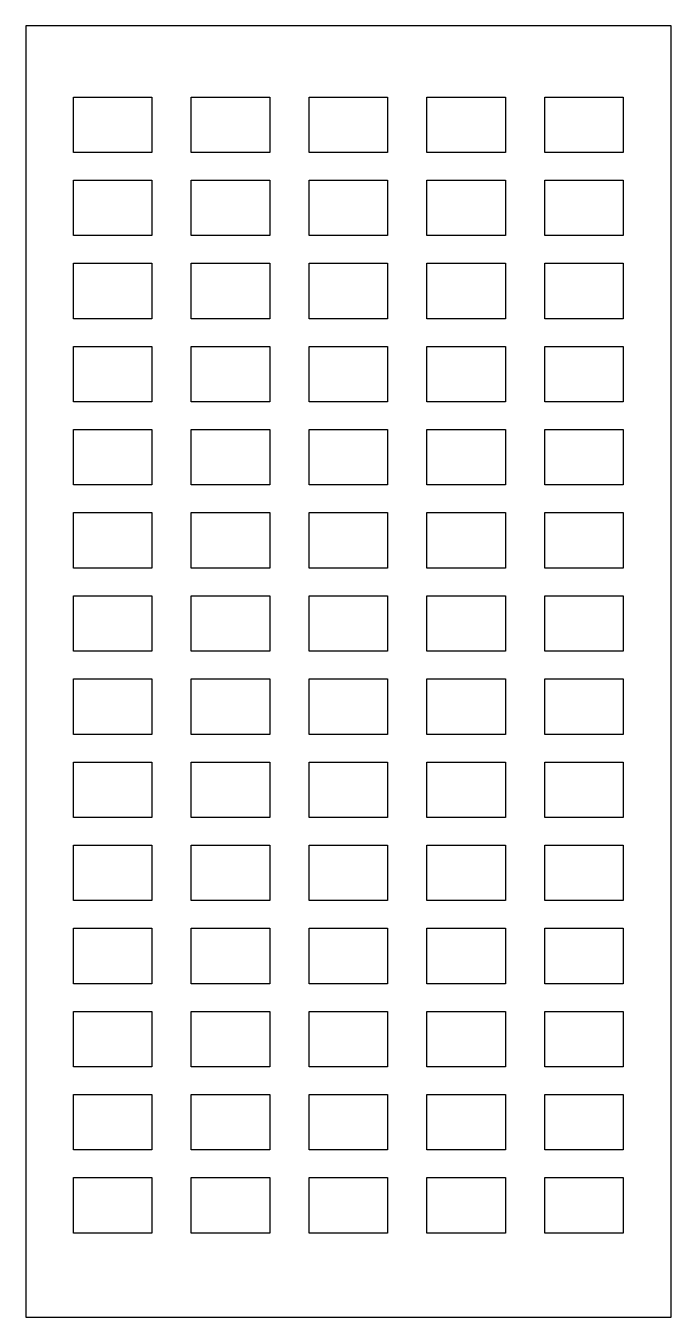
# Model space of a CAD drawing. Header units: millimetres. Extents: x 282 to 1482, y 1549 to 3949.
import ezdxf

# ---------------------------------------------------------------- set-up
doc = ezdxf.new("R2010")
doc.units = ezdxf.units.MM

msp = doc.modelspace()

# ---------------------------------------------------------------- linework, layer by layer
for points in [[(282.4, 1548.9), (1482.4, 1548.9), (1482.4, 3948.9), (282.4, 3948.9)], [(370.8, 3816.5), (516.9, 3816.5), (516.9, 3713.5), (370.8, 3713.5)], [(589.9, 3816.5), (736, 3816.5), (736, 3713.5), (589.9, 3713.5)], [(809.1, 3816.5), (955.2, 3816.5), (955.2, 3713.5), (809.1, 3713.5)], [(1028.2, 3816.5), (1174.3, 3816.5), (1174.3, 3713.5), (1028.2, 3713.5)], [(1247.3, 3816.5), (1393.4, 3816.5), (1393.4, 3713.5), (1247.3, 3713.5)], [(370.8, 3662), (516.9, 3662), (516.9, 3559), (370.8, 3559)], [(589.9, 3662), (736, 3662), (736, 3559), (589.9, 3559)], [(809.1, 3662), (955.2, 3662), (955.2, 3559), (809.1, 3559)], [(1028.2, 3662), (1174.3, 3662), (1174.3, 3559), (1028.2, 3559)], [(1247.3, 3662), (1393.4, 3662), (1393.4, 3559), (1247.3, 3559)], [(370.8, 3507.6), (516.9, 3507.6), (516.9, 3404.6), (370.8, 3404.6)], [(589.9, 3507.6), (736, 3507.6), (736, 3404.6), (589.9, 3404.6)], [(809.1, 3507.6), (955.2, 3507.6), (955.2, 3404.6), (809.1, 3404.6)], [(1028.2, 3507.6), (1174.3, 3507.6), (1174.3, 3404.6), (1028.2, 3404.6)], [(1247.3, 3507.6), (1393.4, 3507.6), (1393.4, 3404.6), (1247.3, 3404.6)], [(370.8, 3353.1), (516.9, 3353.1), (516.9, 3250.1), (370.8, 3250.1)], [(589.9, 3353.1), (736, 3353.1), (736, 3250.1), (589.9, 3250.1)], [(809.1, 3353.1), (955.2, 3353.1), (955.2, 3250.1), (809.1, 3250.1)], [(1028.2, 3353.1), (1174.3, 3353.1), (1174.3, 3250.1), (1028.2, 3250.1)], [(1247.3, 3353.1), (1393.4, 3353.1), (1393.4, 3250.1), (1247.3, 3250.1)], [(370.8, 3198.6), (516.9, 3198.6), (516.9, 3095.6), (370.8, 3095.6)], [(589.9, 3198.6), (736, 3198.6), (736, 3095.6), (589.9, 3095.6)], [(809.1, 3198.6), (955.2, 3198.6), (955.2, 3095.6), (809.1, 3095.6)], [(1028.2, 3198.6), (1174.3, 3198.6), (1174.3, 3095.6), (1028.2, 3095.6)], [(1247.3, 3198.6), (1393.4, 3198.6), (1393.4, 3095.6), (1247.3, 3095.6)], [(370.8, 3044.1), (516.9, 3044.1), (516.9, 2941.1), (370.8, 2941.1)], [(589.9, 3044.1), (736, 3044.1), (736, 2941.1), (589.9, 2941.1)], [(809.1, 3044.1), (955.2, 3044.1), (955.2, 2941.1), (809.1, 2941.1)], [(1028.2, 3044.1), (1174.3, 3044.1), (1174.3, 2941.1), (1028.2, 2941.1)], [(1247.3, 3044.1), (1393.4, 3044.1), (1393.4, 2941.1), (1247.3, 2941.1)], [(370.8, 2889.6), (516.9, 2889.6), (516.9, 2786.6), (370.8, 2786.6)], [(589.9, 2889.6), (736, 2889.6), (736, 2786.6), (589.9, 2786.6)], [(809.1, 2889.6), (955.2, 2889.6), (955.2, 2786.6), (809.1, 2786.6)], [(1028.2, 2889.6), (1174.3, 2889.6), (1174.3, 2786.6), (1028.2, 2786.6)], [(1247.3, 2889.6), (1393.4, 2889.6), (1393.4, 2786.6), (1247.3, 2786.6)], [(370.8, 2735.1), (516.9, 2735.1), (516.9, 2632.1), (370.8, 2632.1)], [(589.9, 2735.1), (736, 2735.1), (736, 2632.1), (589.9, 2632.1)], [(809.1, 2735.1), (955.2, 2735.1), (955.2, 2632.1), (809.1, 2632.1)], [(1028.2, 2735.1), (1174.3, 2735.1), (1174.3, 2632.1), (1028.2, 2632.1)], [(1247.3, 2735.1), (1393.4, 2735.1), (1393.4, 2632.1), (1247.3, 2632.1)], [(370.8, 2580.6), (516.9, 2580.6), (516.9, 2477.6), (370.8, 2477.6)], [(589.9, 2580.6), (736, 2580.6), (736, 2477.6), (589.9, 2477.6)], [(809.1, 2580.6), (955.2, 2580.6), (955.2, 2477.6), (809.1, 2477.6)], [(1028.2, 2580.6), (1174.3, 2580.6), (1174.3, 2477.6), (1028.2, 2477.6)], [(1247.3, 2580.6), (1393.4, 2580.6), (1393.4, 2477.6), (1247.3, 2477.6)], [(370.8, 2426.2), (516.9, 2426.2), (516.9, 2323.2), (370.8, 2323.2)], [(589.9, 2426.2), (736, 2426.2), (736, 2323.2), (589.9, 2323.2)], [(809.1, 2426.2), (955.2, 2426.2), (955.2, 2323.2), (809.1, 2323.2)], [(1028.2, 2426.2), (1174.3, 2426.2), (1174.3, 2323.2), (1028.2, 2323.2)], [(1247.3, 2426.2), (1393.4, 2426.2), (1393.4, 2323.2), (1247.3, 2323.2)], [(370.8, 2271.7), (516.9, 2271.7), (516.9, 2168.7), (370.8, 2168.7)], [(589.9, 2271.7), (736, 2271.7), (736, 2168.7), (589.9, 2168.7)], [(809.1, 2271.7), (955.2, 2271.7), (955.2, 2168.7), (809.1, 2168.7)], [(1028.2, 2271.7), (1174.3, 2271.7), (1174.3, 2168.7), (1028.2, 2168.7)], [(1247.3, 2271.7), (1393.4, 2271.7), (1393.4, 2168.7), (1247.3, 2168.7)], [(370.8, 2117.2), (516.9, 2117.2), (516.9, 2014.2), (370.8, 2014.2)], [(589.9, 2117.2), (736, 2117.2), (736, 2014.2), (589.9, 2014.2)], [(809.1, 2117.2), (955.2, 2117.2), (955.2, 2014.2), (809.1, 2014.2)], [(1028.2, 2117.2), (1174.3, 2117.2), (1174.3, 2014.2), (1028.2, 2014.2)], [(1247.3, 2117.2), (1393.4, 2117.2), (1393.4, 2014.2), (1247.3, 2014.2)], [(370.8, 1962.7), (516.9, 1962.7), (516.9, 1859.7), (370.8, 1859.7)], [(589.9, 1962.7), (736, 1962.7), (736, 1859.7), (589.9, 1859.7)], [(809.1, 1962.7), (955.2, 1962.7), (955.2, 1859.7), (809.1, 1859.7)], [(1028.2, 1962.7), (1174.3, 1962.7), (1174.3, 1859.7), (1028.2, 1859.7)], [(1247.3, 1962.7), (1393.4, 1962.7), (1393.4, 1859.7), (1247.3, 1859.7)], [(370.8, 1808.2), (516.9, 1808.2), (516.9, 1705.2), (370.8, 1705.2)], [(589.9, 1808.2), (736, 1808.2), (736, 1705.2), (589.9, 1705.2)], [(809.1, 1808.2), (955.2, 1808.2), (955.2, 1705.2), (809.1, 1705.2)], [(1028.2, 1808.2), (1174.3, 1808.2), (1174.3, 1705.2), (1028.2, 1705.2)], [(1247.3, 1808.2), (1393.4, 1808.2), (1393.4, 1705.2), (1247.3, 1705.2)]]:
    msp.add_lwpolyline(points, close=True)

doc.saveas('drawing.dxf')
